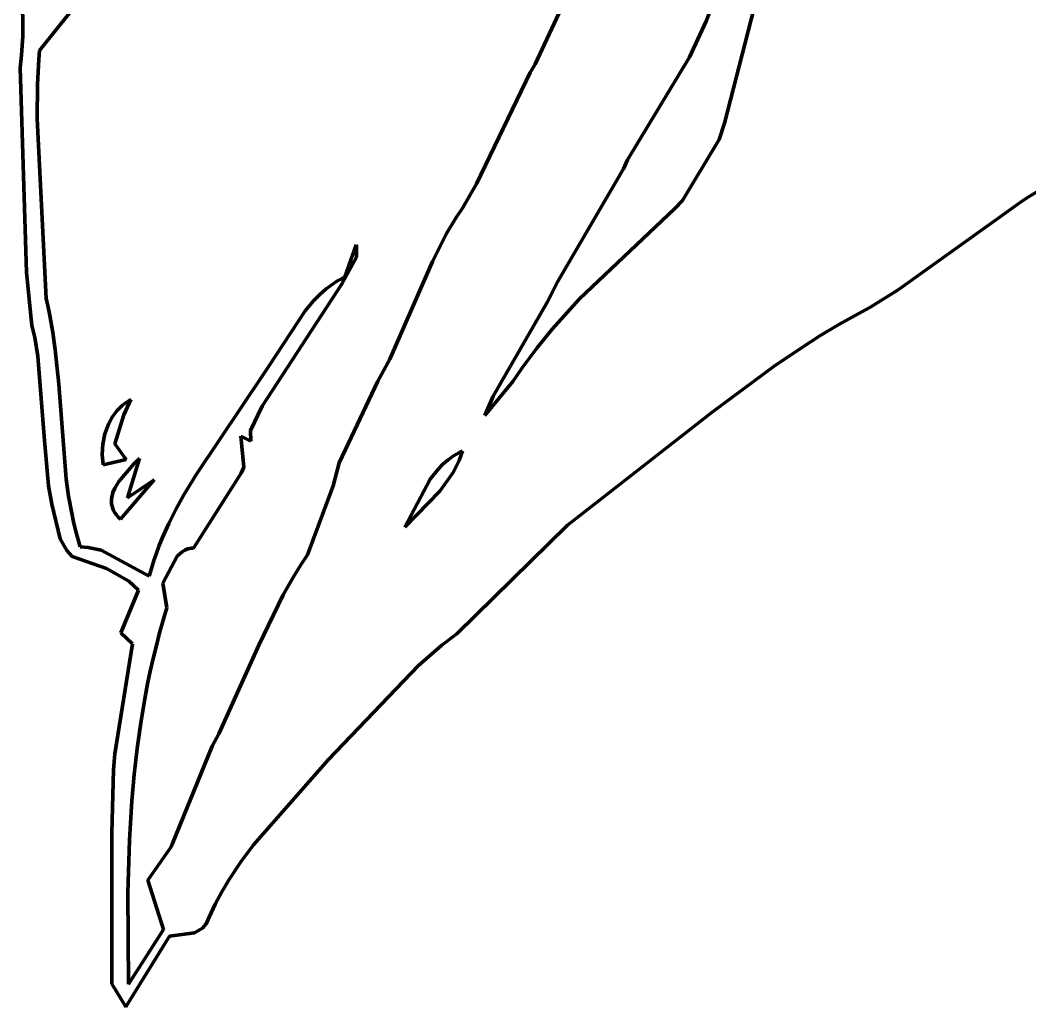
# Model space of a CAD drawing. Header units: millimetres. Extents: x 0 to 14.2, y 0 to 19.5.
# Drawn here: x 2.152 to 3.764, y 6.627 to 8.202 of the extents above; entities that cross this region are included whole.
import ezdxf

# ---------------------------------------------------------------- set-up
doc = ezdxf.new("R2010")
doc.units = ezdxf.units.MM
doc.layers.add('color#010101ff', color=7, linetype='CONTINUOUS', lineweight=100)
doc.layers.add('color#fdfdfdff', color=7, linetype='CONTINUOUS', lineweight=100)

msp = doc.modelspace()

# ---------------------------------------------------------------- linework, layer by layer
at = {"layer": 'color#010101ff'}
for p, q in [((2.327, 8.334), (2.183, 8.1537)), ((2.9741, 8.1318), (3.0605, 8.3179)), ((2.1561, 8.1768), (2.1557, 8.2996)), ((3.2627, 8.2405), (3.2473, 8.2008)), ((3.2763, 8.0375), (3.3236, 8.2219)), ((3.2473, 8.2008), (3.2203, 8.1432)), ((2.1544, 8.1463), (2.1561, 8.1768)), ((2.1521, 8.1261), (2.1544, 8.1463)), ((2.1819, 8.1401), (2.1798, 8.0993)), ((2.183, 8.1537), (2.1819, 8.1401)), ((3.2203, 8.1432), (3.1216, 7.9794)), ((2.1622, 7.7994), (2.1521, 8.1261)), ((2.9661, 8.1188), (2.9741, 8.1318)), ((2.8805, 7.9409), (2.9661, 8.1188)), ((2.1798, 8.0993), (2.1794, 8.0447)), ((2.1794, 8.0447), (2.1933, 7.7575)), ((3.2681, 8.0116), (3.2763, 8.0375)), ((3.2094, 7.9141), (3.2681, 8.0116)), ((3.1216, 7.9794), (3.1154, 7.965)), ((3.1154, 7.965), (3.0093, 7.7833)), ((2.8581, 7.9021), (2.8805, 7.9409)), ((3.788, 7.9353), (3.7627, 7.9208)), ((3.1967, 7.9009), (3.2094, 7.9141)), ((3.7627, 7.9208), (3.7506, 7.9126)), ((2.8482, 7.8871), (2.8581, 7.9021)), ((3.0449, 7.7573), (3.1967, 7.9009)), ((3.7447, 7.9081), (3.5536, 7.7717)), ((3.7506, 7.9126), (3.7447, 7.9081)), ((2.8327, 7.8613), (2.8482, 7.8871)), ((2.8101, 7.8167), (2.8327, 7.8613)), ((2.6701, 7.7921), (2.6886, 7.8433)), ((2.6886, 7.8433), (2.6891, 7.8407)), ((2.6891, 7.8407), (2.6891, 7.8238)), ((2.6891, 7.8238), (2.6651, 7.7801)), ((2.7422, 7.6607), (2.8101, 7.8167)), ((2.1707, 7.7146), (2.1622, 7.7994)), ((2.6517, 7.7814), (2.6576, 7.7852)), ((2.6576, 7.7852), (2.6637, 7.7888)), ((2.6637, 7.7888), (2.6701, 7.7921)), ((2.6651, 7.7801), (2.5386, 7.5859)), ((2.6302, 7.764), (2.6406, 7.7731)), ((2.6406, 7.7731), (2.6517, 7.7814)), ((3.0093, 7.7833), (2.9943, 7.7535)), ((3.5536, 7.7717), (3.5084, 7.7435)), ((2.1933, 7.7575), (2.1965, 7.744)), ((2.6071, 7.7381), (2.6205, 7.7541)), ((2.6205, 7.7541), (2.6302, 7.764)), ((2.9943, 7.7535), (2.9069, 7.6016)), ((3.0013, 7.7088), (3.0449, 7.7573)), ((2.1965, 7.744), (2.1994, 7.7305)), ((2.5492, 7.6497), (2.6071, 7.7381)), ((3.5084, 7.7435), (3.4898, 7.7331)), ((2.1994, 7.7305), (2.2043, 7.7033)), ((3.4898, 7.7331), (3.459, 7.716)), ((2.1753, 7.6952), (2.1707, 7.7146)), ((2.9766, 7.6784), (3.0013, 7.7088)), ((3.459, 7.716), (3.4287, 7.698)), ((2.1804, 7.6659), (2.1753, 7.6952)), ((2.2043, 7.7033), (2.2081, 7.6759)), ((3.4287, 7.698), (3.3991, 7.6791)), ((2.2081, 7.6759), (2.2135, 7.6208)), ((2.9533, 7.6469), (2.9766, 7.6784)), ((3.3991, 7.6791), (3.3555, 7.6496)), ((2.1902, 7.5374), (2.1804, 7.6659)), ((2.7232, 7.6255), (2.7422, 7.6607)), ((2.5413, 7.6384), (2.5492, 7.6497)), ((2.9386, 7.6252), (2.9533, 7.6469)), ((3.3555, 7.6496), (3.2567, 7.5761)), ((2.4335, 7.4772), (2.5413, 7.6384)), ((2.6614, 7.4951), (2.7232, 7.6255)), ((2.8936, 7.571), (2.9386, 7.6252)), ((2.2135, 7.6208), (2.2256, 7.4692)), ((2.3149, 7.5868), (2.3214, 7.5919)), ((2.3285, 7.5962), (2.3177, 7.5721)), ((2.3214, 7.5919), (2.3285, 7.5962)), ((2.9069, 7.6016), (2.8936, 7.571)), ((2.299, 7.5681), (2.3063, 7.5781)), ((2.3063, 7.5781), (2.3149, 7.5868)), ((2.5386, 7.5859), (2.5198, 7.5471)), ((3.2567, 7.5761), (3.0765, 7.4354)), ((2.293, 7.5572), (2.299, 7.5681)), ((2.3177, 7.5721), (2.3033, 7.5259)), ((2.2872, 7.5416), (2.293, 7.5572)), ((2.5198, 7.5471), (2.5204, 7.53)), ((2.1975, 7.4584), (2.1902, 7.5374)), ((2.2838, 7.5252), (2.2872, 7.5416)), ((2.5204, 7.53), (2.5041, 7.538)), ((2.5041, 7.538), (2.5093, 7.4885)), ((2.283, 7.5085), (2.2838, 7.5252)), ((2.3033, 7.5259), (2.3214, 7.5005)), ((2.8533, 7.5118), (2.8438, 7.5064)), ((2.8528, 7.499), (2.8584, 7.5142)), ((2.8584, 7.5142), (2.8533, 7.5118)), ((2.2847, 7.4923), (2.283, 7.5085)), ((2.3214, 7.5005), (2.2847, 7.4923)), ((2.3423, 7.5025), (2.3249, 7.4446)), ((2.3341, 7.4943), (2.3423, 7.5025)), ((2.6516, 7.4586), (2.6614, 7.4951)), ((2.835, 7.5002), (2.827, 7.4933)), ((2.8438, 7.5064), (2.835, 7.5002)), ((2.8432, 7.4801), (2.8528, 7.499)), ((2.3094, 7.4655), (2.3341, 7.4943)), ((2.5046, 7.4788), (2.4287, 7.3593)), ((2.5093, 7.4885), (2.5046, 7.4788)), ((2.8196, 7.4857), (2.8065, 7.469)), ((2.827, 7.4933), (2.8196, 7.4857)), ((2.8219, 7.4499), (2.8432, 7.4801)), ((2.2256, 7.4692), (2.2294, 7.4419)), ((2.3032, 7.4549), (2.3094, 7.4655)), ((2.3657, 7.468), (2.3122, 7.4055)), ((2.3232, 7.4392), (2.3657, 7.468)), ((2.4135, 7.4441), (2.4335, 7.4772)), ((2.8065, 7.469), (2.7661, 7.3928)), ((2.2028, 7.4291), (2.1975, 7.4584)), ((2.2983, 7.4405), (2.3002, 7.4478)), ((2.3002, 7.4478), (2.3032, 7.4549)), ((2.6106, 7.3484), (2.6516, 7.4586)), ((2.7661, 7.3928), (2.8219, 7.4499)), ((2.2294, 7.4419), (2.2343, 7.4147)), ((2.2977, 7.4333), (2.2979, 7.4369)), ((2.298, 7.4297), (2.2977, 7.4333)), ((2.2979, 7.4369), (2.2983, 7.4405)), ((2.3249, 7.4446), (2.3232, 7.4392)), ((2.401, 7.4216), (2.4135, 7.4441)), ((3.0765, 7.4354), (3.0256, 7.3956)), ((2.2159, 7.3742), (2.2028, 7.4291)), ((2.2343, 7.4147), (2.2372, 7.4012)), ((2.2987, 7.4262), (2.298, 7.4297)), ((2.2997, 7.4226), (2.2987, 7.4262)), ((2.3012, 7.4191), (2.2997, 7.4226)), ((2.3032, 7.4157), (2.3012, 7.4191)), ((2.3057, 7.4122), (2.3032, 7.4157)), ((2.3895, 7.3987), (2.401, 7.4216)), ((2.2372, 7.4012), (2.2404, 7.3878)), ((2.3087, 7.4088), (2.3057, 7.4122)), ((2.3122, 7.4055), (2.3087, 7.4088)), ((2.3789, 7.3752), (2.3895, 7.3987)), ((2.2404, 7.3878), (2.244, 7.3744)), ((3.0256, 7.3956), (2.8489, 7.2223)), ((2.2264, 7.3553), (2.2159, 7.3742)), ((2.244, 7.3744), (2.248, 7.3611)), ((2.3741, 7.3633), (2.3789, 7.3752)), ((2.2351, 7.346), (2.2264, 7.3553)), ((2.248, 7.3611), (2.2608, 7.3602)), ((2.2608, 7.3602), (2.2812, 7.3557)), ((2.2812, 7.3557), (2.3581, 7.3142)), ((2.3654, 7.3391), (2.3696, 7.3513)), ((2.3696, 7.3513), (2.3741, 7.3633)), ((2.4104, 7.3533), (2.4029, 7.3462)), ((2.4149, 7.3559), (2.4104, 7.3533)), ((2.4199, 7.3579), (2.4149, 7.3559)), ((2.4256, 7.359), (2.4199, 7.3579)), ((2.4287, 7.3593), (2.4256, 7.359)), ((2.2898, 7.3265), (2.2351, 7.346)), ((2.3616, 7.3267), (2.3654, 7.3391)), ((2.4029, 7.3462), (2.3797, 7.3031)), ((2.6002, 7.3324), (2.6106, 7.3484)), ((2.3256, 7.3063), (2.2898, 7.3265)), ((2.3581, 7.3142), (2.3616, 7.3267)), ((2.5882, 7.3135), (2.6002, 7.3324)), ((2.3411, 7.2922), (2.3256, 7.3063)), ((2.3797, 7.3031), (2.3864, 7.264)), ((2.5716, 7.2846), (2.5882, 7.3135)), ((2.3127, 7.2236), (2.3411, 7.2922)), ((2.5331, 7.2044), (2.5716, 7.2846)), ((2.3864, 7.264), (2.3804, 7.2439)), ((2.3804, 7.2439), (2.3747, 7.2237)), ((2.3313, 7.2061), (2.3127, 7.2236)), ((2.3747, 7.2237), (2.3694, 7.2034)), ((2.8489, 7.2223), (2.8251, 7.2043)), ((2.3029, 7.0307), (2.3313, 7.2061)), ((2.3694, 7.2034), (2.3644, 7.1831)), ((2.4689, 7.0624), (2.5331, 7.2044)), ((2.8251, 7.2043), (2.7879, 7.1718)), ((2.3644, 7.1831), (2.3598, 7.1626)), ((2.3598, 7.1626), (2.3555, 7.1422)), ((2.7879, 7.1718), (2.6442, 7.0215)), ((2.3555, 7.1422), (2.3516, 7.1216)), ((2.3516, 7.1216), (2.3446, 7.0804)), ((2.3446, 7.0804), (2.3388, 7.039)), ((2.4583, 7.0427), (2.4689, 7.0624)), ((2.301, 7.0054), (2.3029, 7.0307)), ((2.3388, 7.039), (2.334, 6.9975)), ((2.395, 6.8877), (2.4583, 7.0427)), ((2.6442, 7.0215), (2.5244, 6.8853)), ((2.2986, 6.9041), (2.301, 7.0054)), ((2.334, 6.9975), (2.3303, 6.9558)), ((2.3303, 6.9558), (2.3264, 6.893)), ((2.2983, 6.6633), (2.2986, 6.9041)), ((2.3264, 6.893), (2.3239, 6.8092)), ((2.393, 6.882), (2.395, 6.8877)), ((2.5244, 6.8853), (2.5042, 6.8581)), ((2.3559, 6.8291), (2.393, 6.882)), ((2.5042, 6.8581), (2.4855, 6.8299)), ((2.3806, 6.7499), (2.3559, 6.8291)), ((2.4855, 6.8299), (2.474, 6.8105)), ((2.3239, 6.8092), (2.3252, 6.6627)), ((2.474, 6.8105), (2.4634, 6.7905)), ((2.4634, 6.7905), (2.4537, 6.77)), ((2.4537, 6.77), (2.4492, 6.7594)), ((2.4492, 6.7594), (2.4433, 6.7524)), ((2.3904, 6.7394), (2.3205, 6.6267)), ((2.3252, 6.6627), (2.3806, 6.7499)), ((2.4302, 6.7448), (2.3904, 6.7394)), ((2.4433, 6.7524), (2.4302, 6.7448)), ((2.3205, 6.6267), (2.2983, 6.6633))]:
    msp.add_line(p, q, dxfattribs=at)
at = {"layer": 'color#fdfdfdff'}
for p, q in [((2.183, 8.1537), (2.327, 8.334)), ((3.0605, 8.3179), (2.9741, 8.1318)), ((2.1557, 8.2996), (2.1561, 8.1768)), ((3.2473, 8.2008), (3.2627, 8.2405)), ((3.3236, 8.2219), (3.2763, 8.0375)), ((3.2203, 8.1432), (3.2473, 8.2008)), ((2.1561, 8.1768), (2.1544, 8.1463)), ((2.1544, 8.1463), (2.1521, 8.1261)), ((2.1798, 8.0993), (2.1819, 8.1401)), ((2.1819, 8.1401), (2.183, 8.1537)), ((3.1216, 7.9794), (3.2203, 8.1432)), ((2.1521, 8.1261), (2.1622, 7.7994)), ((2.9741, 8.1318), (2.9661, 8.1188)), ((2.9661, 8.1188), (2.8805, 7.9409)), ((2.1794, 8.0447), (2.1798, 8.0993)), ((2.1933, 7.7575), (2.1794, 8.0447)), ((3.2763, 8.0375), (3.2681, 8.0116)), ((3.2681, 8.0116), (3.2094, 7.9141)), ((3.1154, 7.965), (3.1216, 7.9794)), ((3.0093, 7.7833), (3.1154, 7.965)), ((2.8805, 7.9409), (2.8581, 7.9021)), ((3.7627, 7.9208), (3.788, 7.9353)), ((3.2094, 7.9141), (3.1967, 7.9009)), ((3.7506, 7.9126), (3.7627, 7.9208)), ((2.8581, 7.9021), (2.8482, 7.8871)), ((3.1967, 7.9009), (3.0449, 7.7573)), ((3.5536, 7.7717), (3.7447, 7.9081)), ((3.7447, 7.9081), (3.7506, 7.9126)), ((2.8482, 7.8871), (2.8327, 7.8613)), ((2.8327, 7.8613), (2.8101, 7.8167)), ((2.6886, 7.8433), (2.6701, 7.7921)), ((2.6891, 7.8407), (2.6886, 7.8433)), ((2.6891, 7.8238), (2.6891, 7.8407)), ((2.6651, 7.7801), (2.6891, 7.8238)), ((2.8101, 7.8167), (2.7422, 7.6607)), ((2.1622, 7.7994), (2.1707, 7.7146)), ((2.6576, 7.7852), (2.6517, 7.7814)), ((2.6637, 7.7888), (2.6576, 7.7852)), ((2.6701, 7.7921), (2.6637, 7.7888)), ((2.5386, 7.5859), (2.6651, 7.7801)), ((2.6406, 7.7731), (2.6302, 7.764)), ((2.6517, 7.7814), (2.6406, 7.7731)), ((2.9943, 7.7535), (3.0093, 7.7833)), ((3.5084, 7.7435), (3.5536, 7.7717)), ((2.1965, 7.744), (2.1933, 7.7575)), ((2.6205, 7.7541), (2.6071, 7.7381)), ((2.6302, 7.764), (2.6205, 7.7541)), ((2.9069, 7.6016), (2.9943, 7.7535)), ((3.0449, 7.7573), (3.0013, 7.7088)), ((2.1994, 7.7305), (2.1965, 7.744)), ((2.6071, 7.7381), (2.5492, 7.6497)), ((3.4898, 7.7331), (3.5084, 7.7435)), ((2.2043, 7.7033), (2.1994, 7.7305)), ((3.459, 7.716), (3.4898, 7.7331)), ((2.1707, 7.7146), (2.1753, 7.6952)), ((3.0013, 7.7088), (2.9766, 7.6784)), ((3.4287, 7.698), (3.459, 7.716)), ((2.1753, 7.6952), (2.1804, 7.6659)), ((2.2081, 7.6759), (2.2043, 7.7033)), ((3.3991, 7.6791), (3.4287, 7.698)), ((2.2135, 7.6208), (2.2081, 7.6759)), ((2.9766, 7.6784), (2.9533, 7.6469)), ((3.3555, 7.6496), (3.3991, 7.6791)), ((2.1804, 7.6659), (2.1902, 7.5374)), ((2.7422, 7.6607), (2.7232, 7.6255)), ((2.5492, 7.6497), (2.5413, 7.6384)), ((2.9533, 7.6469), (2.9386, 7.6252)), ((3.2567, 7.5761), (3.3555, 7.6496)), ((2.5413, 7.6384), (2.4335, 7.4772)), ((2.7232, 7.6255), (2.6614, 7.4951)), ((2.9386, 7.6252), (2.8936, 7.571)), ((2.2256, 7.4692), (2.2135, 7.6208)), ((2.3214, 7.5919), (2.3149, 7.5868)), ((2.3177, 7.5721), (2.3285, 7.5962)), ((2.3285, 7.5962), (2.3214, 7.5919)), ((2.8936, 7.571), (2.9069, 7.6016)), ((2.3063, 7.5781), (2.299, 7.5681)), ((2.3149, 7.5868), (2.3063, 7.5781)), ((2.5198, 7.5471), (2.5386, 7.5859)), ((3.0765, 7.4354), (3.2567, 7.5761)), ((2.299, 7.5681), (2.293, 7.5572)), ((2.3033, 7.5259), (2.3177, 7.5721)), ((2.293, 7.5572), (2.2872, 7.5416)), ((2.5204, 7.53), (2.5198, 7.5471)), ((2.1902, 7.5374), (2.1975, 7.4584)), ((2.2872, 7.5416), (2.2838, 7.5252)), ((2.5093, 7.4885), (2.5041, 7.538)), ((2.5041, 7.538), (2.5204, 7.53)), ((2.2838, 7.5252), (2.283, 7.5085)), ((2.3214, 7.5005), (2.3033, 7.5259)), ((2.8438, 7.5064), (2.8533, 7.5118)), ((2.8584, 7.5142), (2.8528, 7.499)), ((2.8533, 7.5118), (2.8584, 7.5142)), ((2.283, 7.5085), (2.2847, 7.4923)), ((2.2847, 7.4923), (2.3214, 7.5005)), ((2.3249, 7.4446), (2.3423, 7.5025)), ((2.3423, 7.5025), (2.3341, 7.4943)), ((2.6614, 7.4951), (2.6516, 7.4586)), ((2.827, 7.4933), (2.835, 7.5002)), ((2.835, 7.5002), (2.8438, 7.5064)), ((2.8528, 7.499), (2.8432, 7.4801)), ((2.3341, 7.4943), (2.3094, 7.4655)), ((2.4287, 7.3593), (2.5046, 7.4788)), ((2.5046, 7.4788), (2.5093, 7.4885)), ((2.8065, 7.469), (2.8196, 7.4857)), ((2.8196, 7.4857), (2.827, 7.4933)), ((2.8432, 7.4801), (2.8219, 7.4499)), ((2.2294, 7.4419), (2.2256, 7.4692)), ((2.3094, 7.4655), (2.3032, 7.4549)), ((2.3122, 7.4055), (2.3657, 7.468)), ((2.3657, 7.468), (2.3232, 7.4392)), ((2.4335, 7.4772), (2.4135, 7.4441)), ((2.7661, 7.3928), (2.8065, 7.469)), ((2.1975, 7.4584), (2.2028, 7.4291)), ((2.3002, 7.4478), (2.2983, 7.4405)), ((2.3032, 7.4549), (2.3002, 7.4478)), ((2.6516, 7.4586), (2.6106, 7.3484)), ((2.8219, 7.4499), (2.7661, 7.3928)), ((2.2343, 7.4147), (2.2294, 7.4419)), ((2.2979, 7.4369), (2.2977, 7.4333)), ((2.2977, 7.4333), (2.298, 7.4297)), ((2.2983, 7.4405), (2.2979, 7.4369)), ((2.3232, 7.4392), (2.3249, 7.4446)), ((2.4135, 7.4441), (2.401, 7.4216)), ((3.0256, 7.3956), (3.0765, 7.4354)), ((2.2028, 7.4291), (2.2159, 7.3742)), ((2.2372, 7.4012), (2.2343, 7.4147)), ((2.298, 7.4297), (2.2987, 7.4262)), ((2.2987, 7.4262), (2.2997, 7.4226)), ((2.2997, 7.4226), (2.3012, 7.4191)), ((2.3012, 7.4191), (2.3032, 7.4157)), ((2.3032, 7.4157), (2.3057, 7.4122)), ((2.401, 7.4216), (2.3895, 7.3987)), ((2.2404, 7.3878), (2.2372, 7.4012)), ((2.3057, 7.4122), (2.3087, 7.4088)), ((2.3087, 7.4088), (2.3122, 7.4055)), ((2.3895, 7.3987), (2.3789, 7.3752)), ((2.244, 7.3744), (2.2404, 7.3878)), ((2.8489, 7.2223), (3.0256, 7.3956)), ((2.2159, 7.3742), (2.2264, 7.3553)), ((2.248, 7.3611), (2.244, 7.3744)), ((2.3789, 7.3752), (2.3741, 7.3633)), ((2.2264, 7.3553), (2.2351, 7.346)), ((2.2608, 7.3602), (2.248, 7.3611)), ((2.2812, 7.3557), (2.2608, 7.3602)), ((2.3581, 7.3142), (2.2812, 7.3557)), ((2.3696, 7.3513), (2.3654, 7.3391)), ((2.3741, 7.3633), (2.3696, 7.3513)), ((2.4029, 7.3462), (2.4104, 7.3533)), ((2.4104, 7.3533), (2.4149, 7.3559)), ((2.4149, 7.3559), (2.4199, 7.3579)), ((2.4199, 7.3579), (2.4256, 7.359)), ((2.4256, 7.359), (2.4287, 7.3593)), ((2.2351, 7.346), (2.2898, 7.3265)), ((2.3654, 7.3391), (2.3616, 7.3267)), ((2.3797, 7.3031), (2.4029, 7.3462)), ((2.6106, 7.3484), (2.6002, 7.3324)), ((2.2898, 7.3265), (2.3256, 7.3063)), ((2.3616, 7.3267), (2.3581, 7.3142)), ((2.6002, 7.3324), (2.5882, 7.3135)), ((2.3256, 7.3063), (2.3411, 7.2922)), ((2.3864, 7.264), (2.3797, 7.3031)), ((2.5882, 7.3135), (2.5716, 7.2846)), ((2.3411, 7.2922), (2.3127, 7.2236)), ((2.5716, 7.2846), (2.5331, 7.2044)), ((2.3804, 7.2439), (2.3864, 7.264)), ((2.3747, 7.2237), (2.3804, 7.2439)), ((2.3127, 7.2236), (2.3313, 7.2061)), ((2.3694, 7.2034), (2.3747, 7.2237)), ((2.8251, 7.2043), (2.8489, 7.2223)), ((2.3313, 7.2061), (2.3029, 7.0307)), ((2.3644, 7.1831), (2.3694, 7.2034)), ((2.5331, 7.2044), (2.4689, 7.0624)), ((2.7879, 7.1718), (2.8251, 7.2043)), ((2.3598, 7.1626), (2.3644, 7.1831)), ((2.3555, 7.1422), (2.3598, 7.1626)), ((2.6442, 7.0215), (2.7879, 7.1718)), ((2.3516, 7.1216), (2.3555, 7.1422)), ((2.3446, 7.0804), (2.3516, 7.1216)), ((2.3388, 7.039), (2.3446, 7.0804)), ((2.4689, 7.0624), (2.4583, 7.0427)), ((2.3029, 7.0307), (2.301, 7.0054)), ((2.334, 6.9975), (2.3388, 7.039)), ((2.4583, 7.0427), (2.395, 6.8877)), ((2.5244, 6.8853), (2.6442, 7.0215)), ((2.301, 7.0054), (2.2986, 6.9041)), ((2.3303, 6.9558), (2.334, 6.9975)), ((2.3264, 6.893), (2.3303, 6.9558)), ((2.2986, 6.9041), (2.2983, 6.6633)), ((2.3239, 6.8092), (2.3264, 6.893)), ((2.395, 6.8877), (2.393, 6.882)), ((2.5042, 6.8581), (2.5244, 6.8853)), ((2.393, 6.882), (2.3559, 6.8291)), ((2.4855, 6.8299), (2.5042, 6.8581)), ((2.3559, 6.8291), (2.3806, 6.7499)), ((2.474, 6.8105), (2.4855, 6.8299)), ((2.3252, 6.6627), (2.3239, 6.8092)), ((2.4634, 6.7905), (2.474, 6.8105)), ((2.4537, 6.77), (2.4634, 6.7905)), ((2.4492, 6.7594), (2.4537, 6.77)), ((2.4433, 6.7524), (2.4492, 6.7594)), ((2.3205, 6.6267), (2.3904, 6.7394)), ((2.3806, 6.7499), (2.3252, 6.6627)), ((2.3904, 6.7394), (2.4302, 6.7448)), ((2.4302, 6.7448), (2.4433, 6.7524)), ((2.2983, 6.6633), (2.3205, 6.6267))]:
    msp.add_line(p, q, dxfattribs=at)

doc.saveas('drawing.dxf')
